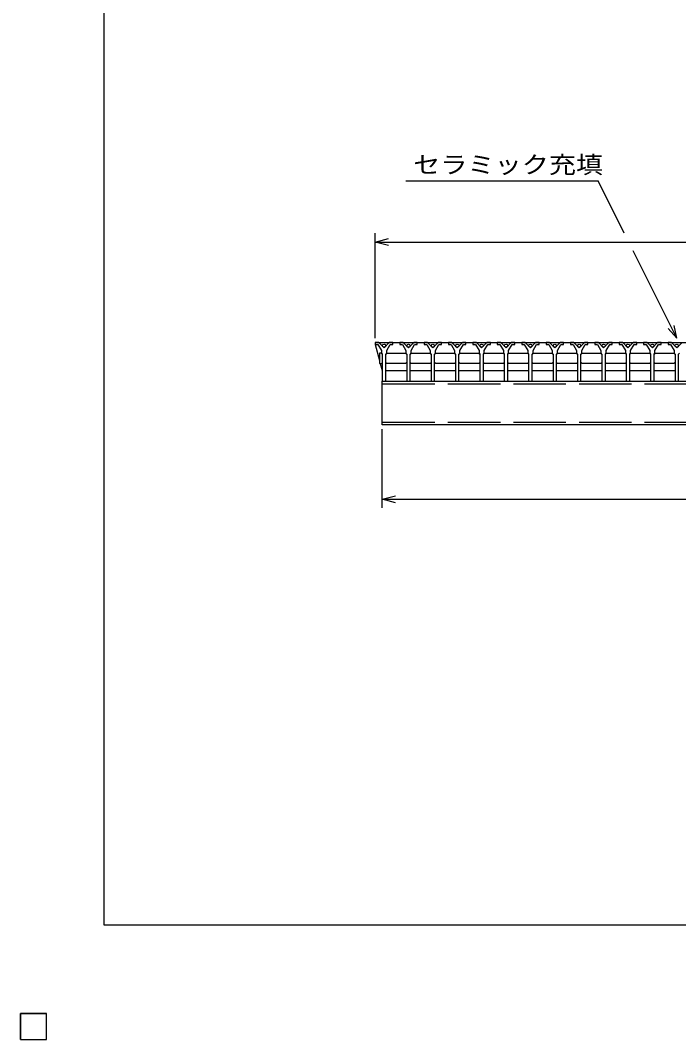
# Model space of a CAD drawing. Units: millimetres, scale not verified. Extents: x -1820 to 1736, y -1282 to 1048.
# Drawn here: x -1820 to -1067, y -1282 to -117 of the extents above; entities that cross this region are included whole.
import ezdxf
from ezdxf.enums import TextEntityAlignment as Align

# ---------------------------------------------------------------- set-up
doc = ezdxf.new("R2010")
doc.units = ezdxf.units.MM
doc.header["$LTSCALE"] = 10
doc.linetypes.add('DASHED', pattern=[7.5, 6, -1.5])
for name, color, linetype, lineweight in [('CADPAC_LAYER_0000', 150, 'Continuous', 25), ('CADPAC_LAYER_0016', 3, 'Continuous', 25), ('CADPAC_LAYER_0022', 2, 'Continuous', 25)]:
    doc.layers.add(name, color=color, linetype=linetype, lineweight=lineweight)
doc.styles.add('ベクトル', font='')
doc.styles.get('ベクトル').set_extended_font_data('ベクトル')

msp = doc.modelspace()

# ---------------------------------------------------------------- linework, layer by layer
at = {"layer": 'CADPAC_LAYER_0000'}
for p, q in [((-1724, -1151.5), (-1724, 1048.5)), ((1736, -1151.5), (-1724, -1151.5))]:
    msp.add_line(p, q, dxfattribs=at)
at = {"layer": 'CADPAC_LAYER_0016'}
for p, q in [((-1414, -485.5), (-1414, -487.5)), ((-1410, -485.5), (-1414, -485.5)), ((-1414, -485.5), (-418, -485.5)), ((-1414, -485.5), (-1414, -487.5)), ((-1414, -487.5), (-1411, -487.5)), ((-1414, -487.5), (-1409.25, -505.89)), ((-1411, -487.5), (-1407, -494.5)), ((-1404, -491.5), (-1410, -485.5)), ((-1398, -485.5), (-1404, -491.5)), ((-1401, -494.5), (-1397, -487.5)), ((-1394, -485.5), (-1398, -485.5)), ((-1397, -487.5), (-1394, -487.5)), ((-1394, -487.5), (-1394, -485.5)), ((-1386.1, -485.5), (-1386.1, -487.5)), ((-1382.1, -485.5), (-1386.1, -485.5)), ((-1386.1, -487.5), (-1383.1, -487.5)), ((-1383.1, -487.5), (-1379.1, -494.5)), ((-1376.1, -491.5), (-1382.1, -485.5)), ((-1370.1, -485.5), (-1376.1, -491.5)), ((-1373.1, -494.5), (-1369.1, -487.5)), ((-1366.1, -485.5), (-1370.1, -485.5)), ((-1369.1, -487.5), (-1366.1, -487.5)), ((-1366.1, -487.5), (-1366.1, -485.5)), ((-1358.2, -485.5), (-1358.2, -487.5)), ((-1354.2, -485.5), (-1358.2, -485.5)), ((-1358.2, -487.5), (-1355.2, -487.5)), ((-1355.2, -487.5), (-1351.2, -494.5)), ((-1348.2, -491.5), (-1354.2, -485.5)), ((-1342.2, -485.5), (-1348.2, -491.5)), ((-1345.2, -494.5), (-1341.2, -487.5)), ((-1338.2, -485.5), (-1342.2, -485.5)), ((-1341.2, -487.5), (-1338.2, -487.5)), ((-1338.2, -487.5), (-1338.2, -485.5)), ((-1330.3, -485.5), (-1330.3, -487.5)), ((-1326.3, -485.5), (-1330.3, -485.5)), ((-1330.3, -487.5), (-1327.3, -487.5)), ((-1327.3, -487.5), (-1323.3, -494.5)), ((-1320.3, -491.5), (-1326.3, -485.5)), ((-1314.3, -485.5), (-1320.3, -491.5)), ((-1317.3, -494.5), (-1313.3, -487.5)), ((-1310.3, -485.5), (-1314.3, -485.5)), ((-1313.3, -487.5), (-1310.3, -487.5)), ((-1310.3, -487.5), (-1310.3, -485.5)), ((-1302.4, -485.5), (-1302.4, -487.5)), ((-1298.4, -485.5), (-1302.4, -485.5)), ((-1302.4, -487.5), (-1299.4, -487.5)), ((-1299.4, -487.5), (-1295.4, -494.5)), ((-1292.4, -491.5), (-1298.4, -485.5)), ((-1286.4, -485.5), (-1292.4, -491.5)), ((-1289.4, -494.5), (-1285.4, -487.5)), ((-1282.4, -485.5), (-1286.4, -485.5)), ((-1285.4, -487.5), (-1282.4, -487.5)), ((-1282.4, -487.5), (-1282.4, -485.5)), ((-1274.5, -485.5), (-1274.5, -487.5)), ((-1270.5, -485.5), (-1274.5, -485.5)), ((-1274.5, -487.5), (-1271.5, -487.5)), ((-1271.5, -487.5), (-1267.5, -494.5)), ((-1264.5, -491.5), (-1270.5, -485.5)), ((-1258.5, -485.5), (-1264.5, -491.5)), ((-1261.5, -494.5), (-1257.5, -487.5)), ((-1254.5, -485.5), (-1258.5, -485.5)), ((-1257.5, -487.5), (-1254.5, -487.5)), ((-1254.5, -487.5), (-1254.5, -485.5)), ((-1246.6, -485.5), (-1246.6, -487.5)), ((-1242.6, -485.5), (-1246.6, -485.5)), ((-1246.6, -487.5), (-1243.6, -487.5)), ((-1243.6, -487.5), (-1239.6, -494.5)), ((-1236.6, -491.5), (-1242.6, -485.5)), ((-1230.6, -485.5), (-1236.6, -491.5)), ((-1233.6, -494.5), (-1229.6, -487.5)), ((-1226.6, -485.5), (-1230.6, -485.5)), ((-1229.6, -487.5), (-1226.6, -487.5)), ((-1226.6, -487.5), (-1226.6, -485.5)), ((-1218.7, -485.5), (-1218.7, -487.5)), ((-1214.7, -485.5), (-1218.7, -485.5)), ((-1218.7, -487.5), (-1215.7, -487.5)), ((-1215.7, -487.5), (-1211.7, -494.5)), ((-1208.7, -491.5), (-1214.7, -485.5)), ((-1202.7, -485.5), (-1208.7, -491.5)), ((-1205.7, -494.5), (-1201.7, -487.5)), ((-1198.7, -485.5), (-1202.7, -485.5)), ((-1201.7, -487.5), (-1198.7, -487.5)), ((-1198.7, -487.5), (-1198.7, -485.5)), ((-1190.8, -485.5), (-1190.8, -487.5)), ((-1186.8, -485.5), (-1190.8, -485.5)), ((-1190.8, -487.5), (-1187.8, -487.5)), ((-1187.8, -487.5), (-1183.8, -494.5)), ((-1180.8, -491.5), (-1186.8, -485.5)), ((-1174.8, -485.5), (-1180.8, -491.5)), ((-1177.8, -494.5), (-1173.8, -487.5)), ((-1170.8, -485.5), (-1174.8, -485.5)), ((-1173.8, -487.5), (-1170.8, -487.5)), ((-1170.8, -487.5), (-1170.8, -485.5)), ((-1162.9, -485.5), (-1162.9, -487.5)), ((-1158.9, -485.5), (-1162.9, -485.5)), ((-1162.9, -487.5), (-1159.9, -487.5)), ((-1159.9, -487.5), (-1155.9, -494.5)), ((-1152.9, -491.5), (-1158.9, -485.5)), ((-1146.9, -485.5), (-1152.9, -491.5)), ((-1149.9, -494.5), (-1145.9, -487.5)), ((-1142.9, -485.5), (-1146.9, -485.5)), ((-1145.9, -487.5), (-1142.9, -487.5)), ((-1142.9, -487.5), (-1142.9, -485.5)), ((-1135, -485.5), (-1135, -487.5)), ((-1131, -485.5), (-1135, -485.5)), ((-1135, -487.5), (-1132, -487.5)), ((-1132, -487.5), (-1128, -494.5)), ((-1125, -491.5), (-1131, -485.5)), ((-1119, -485.5), (-1125, -491.5)), ((-1122, -494.5), (-1118, -487.5)), ((-1115, -485.5), (-1119, -485.5)), ((-1118, -487.5), (-1115, -487.5)), ((-1115, -487.5), (-1115, -485.5)), ((-1107.1, -485.5), (-1107.1, -487.5)), ((-1103.1, -485.5), (-1107.1, -485.5)), ((-1107.1, -487.5), (-1104.1, -487.5)), ((-1104.1, -487.5), (-1100.1, -494.5)), ((-1097.1, -491.5), (-1103.1, -485.5)), ((-1091.1, -485.5), (-1097.1, -491.5)), ((-1094.1, -494.5), (-1090.1, -487.5)), ((-1087.1, -485.5), (-1091.1, -485.5)), ((-1090.1, -487.5), (-1087.1, -487.5)), ((-1087.1, -487.5), (-1087.1, -485.5)), ((-1079.2, -485.5), (-1079.2, -487.5)), ((-1075.2, -485.5), (-1079.2, -485.5)), ((-1079.2, -487.5), (-1076.2, -487.5)), ((-1076.2, -487.5), (-1072.2, -494.5)), ((-1069.2, -491.5), (-1075.2, -485.5)), ((-1063.2, -485.5), (-1069.2, -491.5)), ((-1407.25, -497.5), (-1409.25, -497.5)), ((-1409.25, -497.5), (-1409.25, -509.5)), ((-1406.25, -498.5), (-1407.25, -497.5)), ((-1407, -494.5), (-1407, -497.5)), ((-1407, -497.5), (-1406, -498.5)), ((-1406, -498.5), (-1406, -529.5)), ((-1402, -498.5), (-1401, -497.5)), ((-1402, -529.5), (-1402, -498.5)), ((-1401.75, -498.5), (-1400.75, -497.5)), ((-1401, -497.5), (-1401, -494.5)), ((-1400.75, -497.5), (-1379.35, -497.5)), ((-1379.35, -497.5), (-1378.35, -498.5)), ((-1379.1, -494.5), (-1379.1, -497.5)), ((-1379.1, -497.5), (-1378.1, -498.5)), ((-1378.1, -498.5), (-1378.1, -529.5)), ((-1374.1, -498.5), (-1373.1, -497.5)), ((-1374.1, -529.5), (-1374.1, -498.5)), ((-1373.85, -498.5), (-1372.85, -497.5)), ((-1373.1, -497.5), (-1373.1, -494.5)), ((-1372.85, -497.5), (-1351.45, -497.5)), ((-1351.45, -497.5), (-1350.45, -498.5)), ((-1351.2, -494.5), (-1351.2, -497.5)), ((-1351.2, -497.5), (-1350.2, -498.5)), ((-1350.2, -498.5), (-1350.2, -529.5)), ((-1346.2, -498.5), (-1345.2, -497.5)), ((-1346.2, -529.5), (-1346.2, -498.5)), ((-1345.95, -498.5), (-1344.95, -497.5)), ((-1345.2, -497.5), (-1345.2, -494.5)), ((-1344.95, -497.5), (-1323.55, -497.5)), ((-1323.55, -497.5), (-1322.55, -498.5)), ((-1323.3, -494.5), (-1323.3, -497.5)), ((-1323.3, -497.5), (-1322.3, -498.5)), ((-1322.3, -498.5), (-1322.3, -529.5)), ((-1318.3, -498.5), (-1317.3, -497.5)), ((-1318.3, -529.5), (-1318.3, -498.5)), ((-1318.05, -498.5), (-1317.05, -497.5)), ((-1317.3, -497.5), (-1317.3, -494.5)), ((-1317.05, -497.5), (-1295.65, -497.5)), ((-1295.65, -497.5), (-1294.65, -498.5)), ((-1295.4, -494.5), (-1295.4, -497.5)), ((-1295.4, -497.5), (-1294.4, -498.5)), ((-1294.4, -498.5), (-1294.4, -529.5)), ((-1290.4, -498.5), (-1289.4, -497.5)), ((-1290.4, -529.5), (-1290.4, -498.5)), ((-1290.15, -498.5), (-1289.15, -497.5)), ((-1289.4, -497.5), (-1289.4, -494.5)), ((-1289.15, -497.5), (-1267.75, -497.5)), ((-1267.75, -497.5), (-1266.75, -498.5)), ((-1267.5, -494.5), (-1267.5, -497.5)), ((-1267.5, -497.5), (-1266.5, -498.5)), ((-1266.5, -498.5), (-1266.5, -529.5)), ((-1262.5, -498.5), (-1261.5, -497.5)), ((-1262.5, -529.5), (-1262.5, -498.5)), ((-1262.25, -498.5), (-1261.25, -497.5)), ((-1261.5, -497.5), (-1261.5, -494.5)), ((-1261.25, -497.5), (-1239.85, -497.5)), ((-1239.85, -497.5), (-1238.85, -498.5)), ((-1239.6, -494.5), (-1239.6, -497.5)), ((-1239.6, -497.5), (-1238.6, -498.5)), ((-1238.6, -498.5), (-1238.6, -529.5)), ((-1234.6, -498.5), (-1233.6, -497.5)), ((-1234.6, -529.5), (-1234.6, -498.5)), ((-1234.35, -498.5), (-1233.35, -497.5)), ((-1233.6, -497.5), (-1233.6, -494.5)), ((-1233.35, -497.5), (-1211.95, -497.5)), ((-1211.95, -497.5), (-1210.95, -498.5)), ((-1211.7, -494.5), (-1211.7, -497.5)), ((-1211.7, -497.5), (-1210.7, -498.5)), ((-1210.7, -498.5), (-1210.7, -529.5)), ((-1206.7, -498.5), (-1205.7, -497.5)), ((-1206.7, -529.5), (-1206.7, -498.5)), ((-1206.45, -498.5), (-1205.45, -497.5)), ((-1205.7, -497.5), (-1205.7, -494.5)), ((-1205.45, -497.5), (-1184.05, -497.5)), ((-1184.05, -497.5), (-1183.05, -498.5)), ((-1183.8, -494.5), (-1183.8, -497.5)), ((-1183.8, -497.5), (-1182.8, -498.5)), ((-1182.8, -498.5), (-1182.8, -529.5)), ((-1178.8, -498.5), (-1177.8, -497.5)), ((-1178.8, -529.5), (-1178.8, -498.5)), ((-1178.55, -498.5), (-1177.55, -497.5)), ((-1177.8, -497.5), (-1177.8, -494.5)), ((-1177.55, -497.5), (-1156.15, -497.5)), ((-1156.15, -497.5), (-1155.15, -498.5)), ((-1155.9, -494.5), (-1155.9, -497.5)), ((-1155.9, -497.5), (-1154.9, -498.5)), ((-1154.9, -498.5), (-1154.9, -529.5)), ((-1150.9, -498.5), (-1149.9, -497.5)), ((-1150.9, -529.5), (-1150.9, -498.5)), ((-1150.65, -498.5), (-1149.65, -497.5)), ((-1149.9, -497.5), (-1149.9, -494.5)), ((-1149.65, -497.5), (-1128.25, -497.5)), ((-1128.25, -497.5), (-1127.25, -498.5)), ((-1128, -494.5), (-1128, -497.5)), ((-1128, -497.5), (-1127, -498.5)), ((-1127, -498.5), (-1127, -529.5)), ((-1123, -498.5), (-1122, -497.5)), ((-1123, -529.5), (-1123, -498.5)), ((-1122.75, -498.5), (-1121.75, -497.5)), ((-1122, -497.5), (-1122, -494.5)), ((-1121.75, -497.5), (-1100.35, -497.5)), ((-1100.35, -497.5), (-1099.35, -498.5)), ((-1100.1, -494.5), (-1100.1, -497.5)), ((-1100.1, -497.5), (-1099.1, -498.5)), ((-1099.1, -498.5), (-1099.1, -529.5)), ((-1095.1, -498.5), (-1094.1, -497.5)), ((-1095.1, -529.5), (-1095.1, -498.5)), ((-1094.85, -498.5), (-1093.85, -497.5)), ((-1094.1, -497.5), (-1094.1, -494.5)), ((-1093.85, -497.5), (-1072.45, -497.5)), ((-1072.45, -497.5), (-1071.45, -498.5)), ((-1072.2, -494.5), (-1072.2, -497.5)), ((-1072.2, -497.5), (-1071.2, -498.5)), ((-1071.2, -498.5), (-1071.2, -529.5)), ((-1067.2, -498.5), (-1066.2, -497.5)), ((-1067.2, -529.5), (-1067.2, -498.5)), ((-1409.25, -509.5), (-1407.25, -509.5)), ((-1408.32, -509.5), (-1406.25, -517.5)), ((-1407.25, -509.5), (-1406.25, -508.5)), ((-1400.75, -509.5), (-1401.75, -508.5)), ((-1379.35, -509.5), (-1400.75, -509.5)), ((-1378.35, -508.5), (-1379.35, -509.5)), ((-1372.85, -509.5), (-1373.85, -508.5)), ((-1351.45, -509.5), (-1372.85, -509.5)), ((-1350.45, -508.5), (-1351.45, -509.5)), ((-1344.95, -509.5), (-1345.95, -508.5)), ((-1323.55, -509.5), (-1344.95, -509.5)), ((-1322.55, -508.5), (-1323.55, -509.5)), ((-1317.05, -509.5), (-1318.05, -508.5)), ((-1295.65, -509.5), (-1317.05, -509.5)), ((-1294.65, -508.5), (-1295.65, -509.5)), ((-1289.15, -509.5), (-1290.15, -508.5)), ((-1267.75, -509.5), (-1289.15, -509.5)), ((-1266.75, -508.5), (-1267.75, -509.5)), ((-1261.25, -509.5), (-1262.25, -508.5)), ((-1239.85, -509.5), (-1261.25, -509.5)), ((-1238.85, -508.5), (-1239.85, -509.5)), ((-1233.35, -509.5), (-1234.35, -508.5)), ((-1211.95, -509.5), (-1233.35, -509.5)), ((-1210.95, -508.5), (-1211.95, -509.5)), ((-1205.45, -509.5), (-1206.45, -508.5)), ((-1184.05, -509.5), (-1205.45, -509.5)), ((-1183.05, -508.5), (-1184.05, -509.5)), ((-1177.55, -509.5), (-1178.55, -508.5)), ((-1156.15, -509.5), (-1177.55, -509.5)), ((-1155.15, -508.5), (-1156.15, -509.5)), ((-1149.65, -509.5), (-1150.65, -508.5)), ((-1128.25, -509.5), (-1149.65, -509.5)), ((-1127.25, -508.5), (-1128.25, -509.5)), ((-1121.75, -509.5), (-1122.75, -508.5)), ((-1100.35, -509.5), (-1121.75, -509.5)), ((-1099.35, -508.5), (-1100.35, -509.5)), ((-1093.85, -509.5), (-1094.85, -508.5)), ((-1072.45, -509.5), (-1093.85, -509.5)), ((-1071.45, -508.5), (-1072.45, -509.5)), ((-1401.75, -517.5), (-1378.35, -517.5)), ((-1373.85, -517.5), (-1350.45, -517.5)), ((-1345.95, -517.5), (-1322.55, -517.5)), ((-1318.05, -517.5), (-1294.65, -517.5)), ((-1290.15, -517.5), (-1266.75, -517.5)), ((-1262.25, -517.5), (-1238.85, -517.5)), ((-1234.35, -517.5), (-1210.95, -517.5)), ((-1206.45, -517.5), (-1183.05, -517.5)), ((-1178.55, -517.5), (-1155.15, -517.5)), ((-1150.65, -517.5), (-1127.25, -517.5)), ((-1122.75, -517.5), (-1099.35, -517.5)), ((-1094.85, -517.5), (-1071.45, -517.5)), ((-1406, -529.5), (-1402, -529.5)), ((-1406, -529.5), (-426, -529.5)), ((-1406, -579.5), (-1406, -529.5)), ((-1378.1, -529.5), (-1374.1, -529.5)), ((-1350.2, -529.5), (-1346.2, -529.5)), ((-1322.3, -529.5), (-1318.3, -529.5)), ((-1294.4, -529.5), (-1290.4, -529.5)), ((-1266.5, -529.5), (-1262.5, -529.5)), ((-1238.6, -529.5), (-1234.6, -529.5)), ((-1210.7, -529.5), (-1206.7, -529.5)), ((-1182.8, -529.5), (-1178.8, -529.5)), ((-1154.9, -529.5), (-1150.9, -529.5)), ((-1127, -529.5), (-1123, -529.5)), ((-1099.1, -529.5), (-1095.1, -529.5)), ((-1071.2, -529.5), (-1067.2, -529.5)), ((-426, -579.5), (-1406, -579.5)), ((-1820, -1252.5), (-1790, -1252.5)), ((-1820, -1282.5), (-1820, -1252.5)), ((-1820, -1252.5), (-1790, -1252.5)), ((-1820, -1282.5), (-1820, -1252.5)), ((-1820, -1252.5), (-1790, -1252.5)), ((-1820, -1282.5), (-1820, -1252.5)), ((-1820, -1252.5), (-1790, -1252.5)), ((-1820, -1282.5), (-1820, -1252.5)), ((-1820, -1252.5), (-1790, -1252.5)), ((-1820, -1282.5), (-1820, -1252.5)), ((-1790, -1282.5), (-1790, -1252.5)), ((-1790, -1282.5), (-1790, -1252.5)), ((-1790, -1282.5), (-1790, -1252.5)), ((-1790, -1282.5), (-1790, -1252.5)), ((-1790, -1282.5), (-1790, -1252.5)), ((-1820, -1282.5), (-1790, -1282.5)), ((-1820, -1282.5), (-1790, -1282.5)), ((-1820, -1282.5), (-1790, -1282.5)), ((-1820, -1282.5), (-1790, -1282.5)), ((-1820, -1282.5), (-1790, -1282.5))]:
    msp.add_line(p, q, dxfattribs=at)
at = {"layer": 'CADPAC_LAYER_0016', "linetype": 'DASHED'}
for p, q in [((-1406, -532.7), (-426, -532.7)), ((-1406, -576.3), (-426, -576.3))]:
    msp.add_line(p, q, dxfattribs=at)
at = {"layer": 'CADPAC_LAYER_0016'}
for centre in [(-1404, -489), (-1376.1, -489), (-1348.2, -489), (-1320.3, -489), (-1292.4, -489), (-1264.5, -489), (-1236.6, -489), (-1208.7, -489), (-1180.8, -489), (-1152.9, -489), (-1125, -489), (-1097.1, -489), (-1069.2, -489)]:
    msp.add_circle(centre, 1.8, dxfattribs=at)
at = {"layer": 'CADPAC_LAYER_0022', "color": 4}
for p, q in [((-1379.2, -300.5), (-1159.2, -300.5)), ((-1129.2, -360.5), (-1159.2, -300.5)), ((-1414, -480.5), (-1414, -360.5)), ((-1414, -370.5), (-1399, -366.5)), ((-1399, -374.5), (-1414, -370.5)), ((-1414, -370.5), (-418, -370.5)), ((-1069.2, -480.5), (-1119.2, -380.5)), ((-1069.2, -480.5), (-1072.2, -465.9)), ((-1069.2, -480.5), (-1079.2, -469.5)), ((-1406, -674.5), (-1406, -584.5)), ((-1406, -664.5), (-1391, -660.5)), ((-1391, -668.5), (-1406, -664.5)), ((-1406, -664.5), (-426, -664.5)), ((-1790, -1252.5), (-1820, -1252.5)), ((-1820, -1252.5), (-1820, -1282.5)), ((-1790, -1252.5), (-1820, -1252.5)), ((-1820, -1252.5), (-1820, -1282.5)), ((-1790, -1252.5), (-1820, -1252.5)), ((-1820, -1252.5), (-1820, -1282.5)), ((-1790, -1282.5), (-1790, -1252.5)), ((-1790, -1282.5), (-1790, -1252.5)), ((-1790, -1282.5), (-1790, -1252.5)), ((-1820, -1282.5), (-1790, -1282.5)), ((-1820, -1282.5), (-1790, -1282.5)), ((-1820, -1282.5), (-1790, -1282.5))]:
    msp.add_line(p, q, dxfattribs=at)
at = {"layer": 'CADPAC_LAYER_0022'}
for p, q in [((-1790, -1252.5), (-1820, -1252.5)), ((-1820, -1252.5), (-1820, -1282.5)), ((-1790, -1252.5), (-1820, -1252.5)), ((-1820, -1252.5), (-1820, -1282.5)), ((-1790, -1252.5), (-1820, -1252.5)), ((-1820, -1252.5), (-1820, -1282.5)), ((-1790, -1282.5), (-1790, -1252.5)), ((-1790, -1282.5), (-1790, -1252.5)), ((-1790, -1282.5), (-1790, -1252.5)), ((-1820, -1282.5), (-1790, -1282.5)), ((-1820, -1282.5), (-1790, -1282.5)), ((-1820, -1282.5), (-1790, -1282.5))]:
    msp.add_line(p, q, dxfattribs=at)

# ---------------------------------------------------------------- texts
at = {"layer": 'CADPAC_LAYER_0022', "style": 'ベクトル', "width": 1.15}
msp.add_text('セラミック充填', height=19.79, dxfattribs=at).set_placement((-1370.7, -282), align=Align.MIDDLE_LEFT)

doc.saveas('drawing.dxf')
